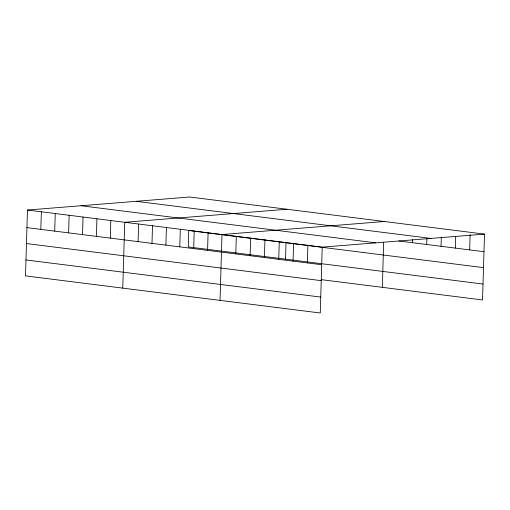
<?xml version="1.0" encoding="UTF-8"?>
<svg xmlns="http://www.w3.org/2000/svg" width="510" height="510" viewBox="0 0 510 510"><rect width="100%" height="100%" fill="white"/><g stroke="black" fill="none" stroke-linecap="round" stroke-linejoin="round"><path stroke-width="0.76" d="M484.5 234.115L189.739 197.007L27.457 210.037L25.5 275.885L320.261 312.993L322.212 247.146L484.5 234.115L482.543 299.963L321.338 279.665M40.825 229.373L41.348 211.79M54.723 231.119L55.246 213.537M68.62 232.872L69.143 215.284M82.518 234.619L83.034 217.037M96.409 236.372L96.932 218.784M110.307 238.119L110.829 220.537M122.77 288.131L124.727 222.283L287.009 209.253M138.095 241.619L138.618 224.03M151.993 243.366L152.516 225.783M165.89 245.119L166.413 227.53M179.788 246.865L180.31 229.283M193.679 248.619L194.202 231.03M207.576 250.365L208.099 232.783M220.04 300.377L221.997 234.53L384.285 221.499M235.792 253.916L236.308 236.334M250.104 255.72L250.627 238.132M264.422 257.524L264.945 239.936M278.74 259.322L279.263 241.74M285.53 259.176L286.014 242.766M293.059 261.126L293.581 243.544M307.371 262.93L307.893 245.342M382.328 287.347L383.667 242.269M412.392 242.69L412.482 239.63M426.711 244.494L426.895 238.374M441.029 246.292L441.303 237.118M455.347 248.096L455.685 236.627M469.659 249.9L470.118 234.606M136.189 201.31L430.944 238.419M398.833 240.981L483.977 251.704M81.007 205.74L375.768 242.849M27.457 210.037L322.212 247.146M483.505 267.629L188.745 230.52L188.26 246.929L483.021 284.038M26.934 227.626L321.689 264.728M26.463 243.55L321.217 280.659M25.972 259.96L320.733 297.069"/></g></svg>
